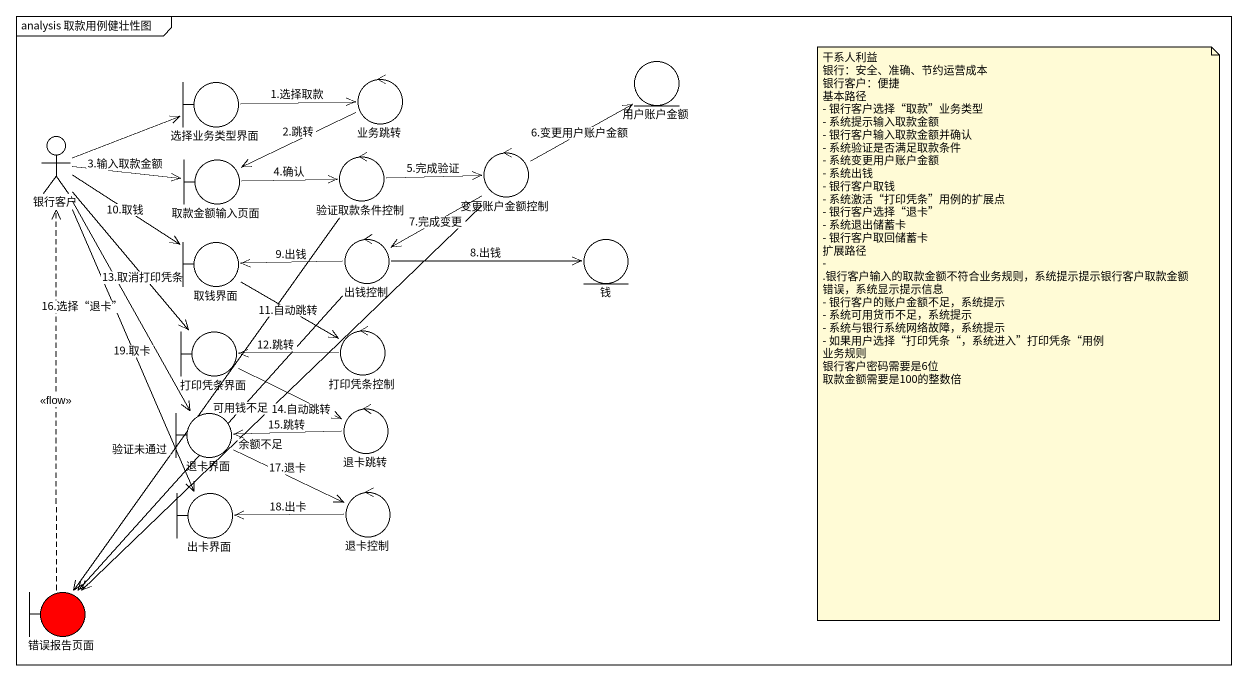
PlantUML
@startuml
mainframe analysis 取款用例健壮性图
boundary 选择业务类型界面
control 业务跳转
entity 用户账户金额
actor 银行客户
boundary 取款金额输入页面
control 验证取款条件控制
control 变更账户金额控制
boundary 取钱界面
control 出钱控制
entity 钱
boundary 打印凭条界面
control 打印凭条控制
boundary 退卡界面
control 退卡跳转
boundary 出卡界面
control 退卡控制
boundary 错误报告页面 #FF0000
选择业务类型界面 -right-> 业务跳转 : 1.选择取款
业务跳转 -left-> 取款金额输入页面 : 2.跳转
银行客户 -right-> 选择业务类型界面
银行客户 -right-> 取款金额输入页面 : 3.输入取款金额
银行客户 -right-> 取钱界面 : 10.取钱
银行客户 --> 打印凭条界面 : 13.取消打印凭条
银行客户 --> 退卡界面 : 16.选择“退卡”
银行客户 --> 出卡界面 : 19.取卡
取款金额输入页面 -right-> 验证取款条件控制 : 4.确认
验证取款条件控制 -right-> 变更账户金额控制 : 5.完成验证
验证取款条件控制 --> 错误报告页面 : 验证未通过
变更账户金额控制 -up-> 用户账户金额 : 6.变更用户账户金额
变更账户金额控制 --> 出钱控制 : 7.完成变更
变更账户金额控制 --> 错误报告页面 : 余额不足
取钱界面 --> 打印凭条控制 : 11.自动跳转
出钱控制 -left-> 取钱界面 : 9.出钱
出钱控制 -right-> 钱 : 8.出钱
出钱控制 --> 错误报告页面 : 可用钱不足
打印凭条界面 -right-> 退卡跳转 : 14.自动跳转
打印凭条控制 -left-> 打印凭条界面 : 12.跳转
退卡界面 -right-> 退卡控制 : 17.退卡
退卡跳转 -left-> 退卡界面 : 15.跳转
退卡控制 -left-> 出卡界面 : 18.出卡
错误报告页面 .up.> 银行客户 : <<flow>>
note as N1
  干系人利益
  银行：安全、准确、节约运营成本
  银行客户：便捷
  基本路径
  - 银行客户选择“取款”业务类型
  - 系统提示输入取款金额
  - 银行客户输入取款金额并确认
  - 系统验证是否满足取款条件
  - 系统变更用户账户金额
  - 系统出钱
  - 银行客户取钱
  - 系统激活“打印凭条”用例的扩展点
  - 银行客户选择“退卡”
  - 系统退出储蓄卡
  - 银行客户取回储蓄卡
  扩展路径
  - .银行客户输入的取款金额不符合业务规则，系统提示提示银行客户取款金额错误，系统显示提示信息
  - 银行客户的账户金额不足，系统提示
  - 系统可用货币不足，系统提示
  - 系统与银行系统网络故障，系统提示
  - 如果用户选择“打印凭条“，系统进入”打印凭条“用例
  业务规则
  银行客户密码需要是6位
  取款金额需要是100的整数倍
end note
@enduml
